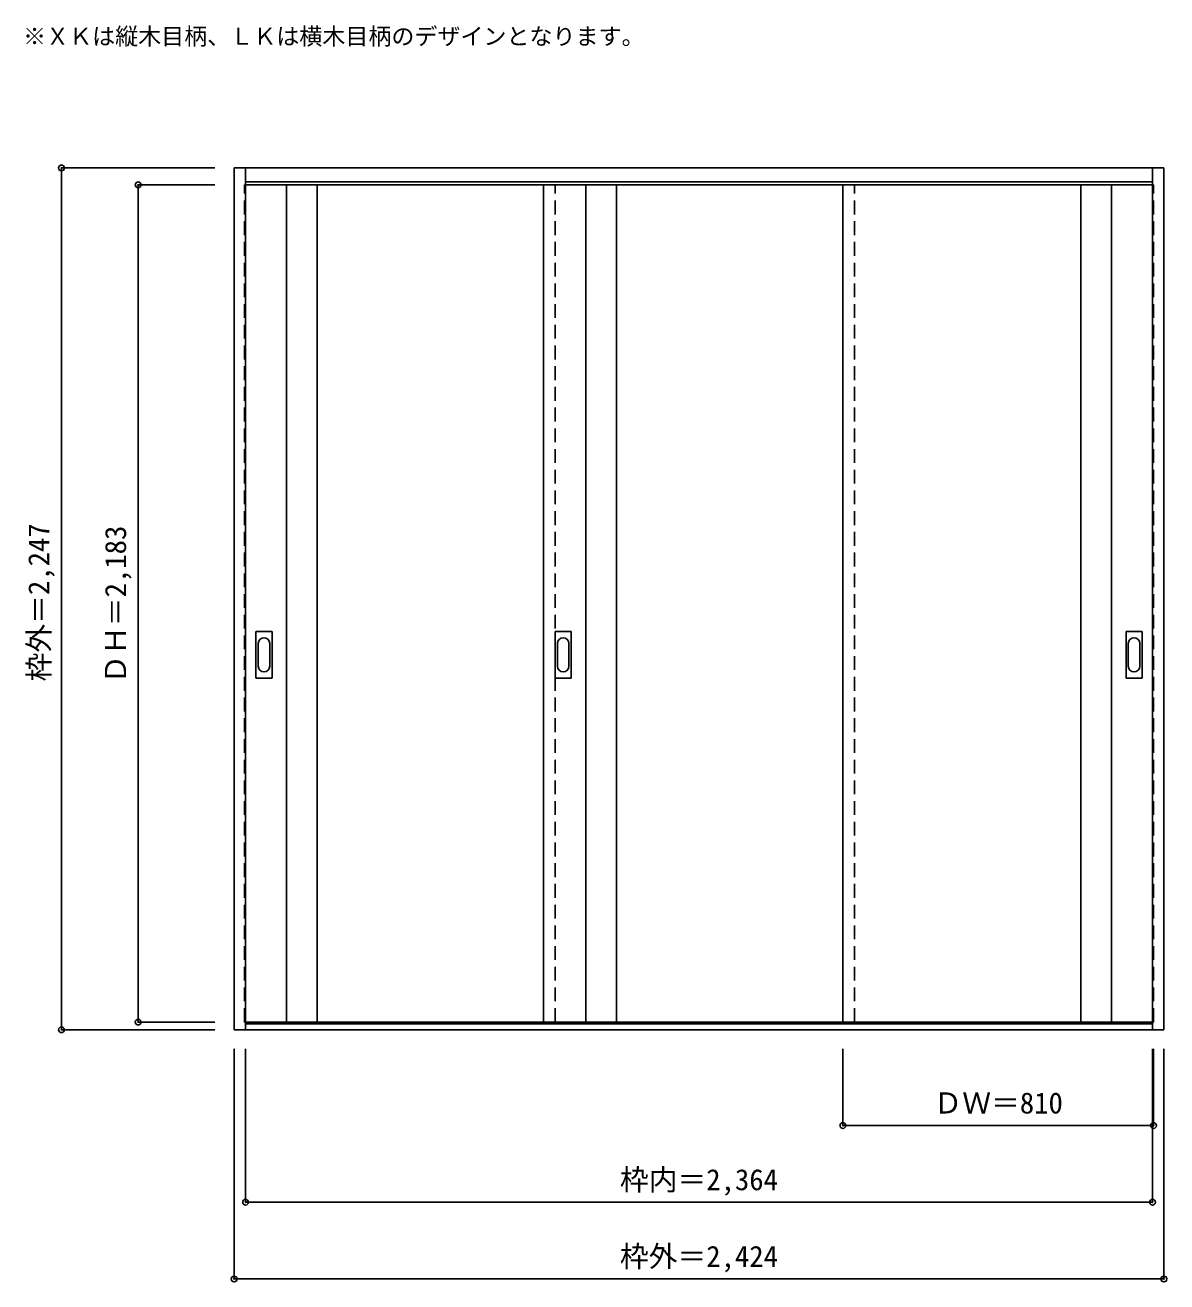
# Model space of a CAD drawing. Units: millimetres, scale not verified. Extents: x -1550 to 1426, y -1445 to 1832.
import ezdxf
from ezdxf.enums import TextEntityAlignment as Align

# ---------------------------------------------------------------- set-up
doc = ezdxf.new("R2010")
doc.units = ezdxf.units.MM
doc.header["$LTSCALE"] = 30
doc.header["$PDMODE"] = 32
doc.header["$PDSIZE"] = 15
doc.linetypes.add('DASHED1', pattern=[1.8, 1.2, -0.6])
for name, color, linetype in [('0-0', 3, 'Continuous'), ('0-1_寸法', 7, 'Continuous'), ('0-2_文字', 7, 'Continuous')]:
    doc.layers.add(name, color=color, linetype=linetype)
doc.styles.add('ＭＳ ゴシック', font='')
doc.styles.get('ＭＳ ゴシック').set_extended_font_data('MS Gothic')

msp = doc.modelspace()

# ---------------------------------------------------------------- linework, layer by layer
at = {"layer": '0-0'}
for p, q in [((-1005.51, 1459.24), (1418.49, 1459.24)), ((-1005.51, -787.76), (-1005.51, 1459.24)), ((-975.51, -787.76), (-975.51, 1459.24)), ((1388.49, -787.76), (1388.49, 1459.24)), ((1418.49, -787.76), (1418.49, 1459.24)), ((-975.51, 1423.24), (1388.49, 1423.24)), ((-975.51, 1415.24), (1388.49, 1415.24)), ((-868.51, -767.76), (-868.51, 1415.24)), ((-788.51, -767.76), (-788.51, 1415.24)), ((-198.51, 1415.24), (-198.51, -767.76)), ((-88.51, -767.76), (-88.51, 1415.24)), ((-8.51, -767.76), (-8.51, 1415.24)), ((581.49, -767.76), (581.49, 1415.24)), ((1201.49, -767.76), (1201.49, 1415.24)), ((1281.49, -767.76), (1281.49, 1415.24)), ((-948.51, 130.24), (-948.51, 249.24)), ((-908.01, 250.74), (-947.01, 250.74)), ((-906.51, 130.24), (-906.51, 249.24)), ((-168.51, 130.24), (-168.51, 249.24)), ((-128.01, 250.74), (-167.01, 250.74)), ((-126.51, 130.24), (-126.51, 249.24)), ((1319.49, 130.24), (1319.49, 249.24)), ((1359.99, 250.74), (1320.99, 250.74)), ((1361.49, 130.24), (1361.49, 249.24)), ((-947.01, 128.74), (-908.01, 128.74)), ((-167.01, 128.74), (-128.01, 128.74)), ((1320.99, 128.74), (1359.99, 128.74)), ((-975.51, -767.76), (1388.49, -767.76)), ((1388.49, -772.76), (-975.51, -772.76)), ((1418.49, -787.76), (-1005.51, -787.76))]:
    msp.add_line(p, q, dxfattribs=at)
at = {"layer": '0-0', "color": 4, "linetype": 'DASHED1'}
for p, q in [((-978.51, -767.76), (-978.51, 1415.24)), ((-978.51, 1415.24), (-975.51, 1415.24)), ((-168.51, -767.76), (-168.51, 1415.24)), ((611.49, -767.76), (611.49, 1415.24)), ((-975.51, -767.76), (-978.51, -767.76)), ((1388.49, -767.76), (1391.49, -767.76))]:
    msp.add_line(p, q, dxfattribs=at)
at = {"layer": '0-0', "color": 7}
for p, q in [((-942.51, 219.34), (-942.51, 160.14)), ((-912.51, 160.14), (-912.51, 219.34)), ((-162.51, 219.34), (-162.51, 160.14)), ((-132.51, 160.14), (-132.51, 219.34)), ((1325.49, 219.34), (1325.49, 160.14)), ((1355.49, 160.14), (1355.49, 219.34))]:
    msp.add_line(p, q, dxfattribs=at)
at = {"layer": '0-0', "color": 4, "linetype": 'DASHED1'}
msp.add_lwpolyline([(1391.49, -767.76), (1391.49, 1415.24), (1388.49, 1415.24)], dxfattribs=at)
at = {"layer": '0-0'}
for centre, start, end in [((-947.01, 249.24), 90, 180), ((-908.01, 249.24), 0, 90), ((-167.01, 249.24), 90, 180), ((-128.01, 249.24), 0, 90), ((1320.99, 249.24), 90, 180), ((1359.99, 249.24), 0, 90), ((-947.01, 130.24), 180, 270), ((-908.01, 130.24), 270, 0), ((-167.01, 130.24), 180, 270), ((-128.01, 130.24), 270, 0), ((1320.99, 130.24), 180, 270), ((1359.99, 130.24), 270, 0)]:
    msp.add_arc(centre, 1.5, start, end, dxfattribs=at)
at = {"layer": '0-0', "color": 7}
for centre, start, end in [((-927.51, 219.34), 0, 180), ((-147.51, 219.34), 0, 180), ((1340.49, 219.34), 0, 180), ((-927.51, 160.14), 180, 0), ((-147.51, 160.14), 180, 0), ((1340.49, 160.14), 180, 0)]:
    msp.add_arc(centre, 15, start, end, dxfattribs=at)
at = {"layer": '0-1_寸法', "color": 4}
for p, q in [((-1455.51, 1459.24), (-1055.51, 1459.24)), ((-1455.51, 1459.24), (-1455.51, -787.76)), ((-1255.51, 1415.24), (-1255.51, -767.76)), ((-1255.51, 1415.24), (-1055.51, 1415.24)), ((-1255.51, -767.76), (-1055.51, -767.76)), ((-1455.51, -787.76), (-1055.51, -787.76)), ((-1005.51, -1437.76), (-1005.51, -837.76)), ((-975.51, -1237.76), (-975.51, -837.76)), ((581.49, -1037.76), (581.49, -837.76)), ((1391.49, -1037.76), (1391.49, -837.76)), ((1391.49, -1037.76), (581.49, -1037.76))]:
    msp.add_line(p, q, dxfattribs=at)
for points in [[(-1005.51, -1437.76), (1418.49, -1437.76), (1418.49, -837.76)], [(-975.51, -1237.76), (1388.49, -1237.76), (1388.49, -837.76)]]:
    msp.add_lwpolyline(points, dxfattribs=at)
at = {"layer": '0-1_寸法'}
for p in [(-1455.51, 1459.24), (-1255.51, 1415.24), (-1455.51, -787.76), (-1255.51, -767.76), (581.49, -1037.76), (1391.49, -1037.76), (-975.51, -1237.76), (1388.49, -1237.76), (-1005.51, -1437.76), (1418.49, -1437.76)]:
    msp.add_point(p, dxfattribs=at)

# ---------------------------------------------------------------- texts
at = {"layer": '0-1_寸法', "style": 'ＭＳ ゴシック'}
for s, p in [('枠外＝2,247', (-1470.51, 120.49)), ('ＤＨ＝2,183', (-1270.51, 114.49))]:
    msp.add_text(s, height=54.99, rotation=90, dxfattribs=at).set_placement(p, align=Align.BOTTOM_LEFT)
for s, p in [('ＤＷ＝810', (817.74, -1022.76)), ('枠内＝2,364', (0.24, -1222.76)), ('枠外＝2,424', (0.24, -1422.76))]:
    msp.add_text(s, height=54.99, dxfattribs=at).set_placement(p, align=Align.BOTTOM_LEFT)
at = {"layer": '0-2_文字', "style": 'ＭＳ ゴシック'}
msp.add_text('※ＸＫは縦木目柄、ＬＫは横木目柄のデザインとなります。', height=43.99, dxfattribs=at).set_placement((-1555.51, 1767.36), align=Align.BOTTOM_LEFT)

doc.saveas('drawing.dxf')
